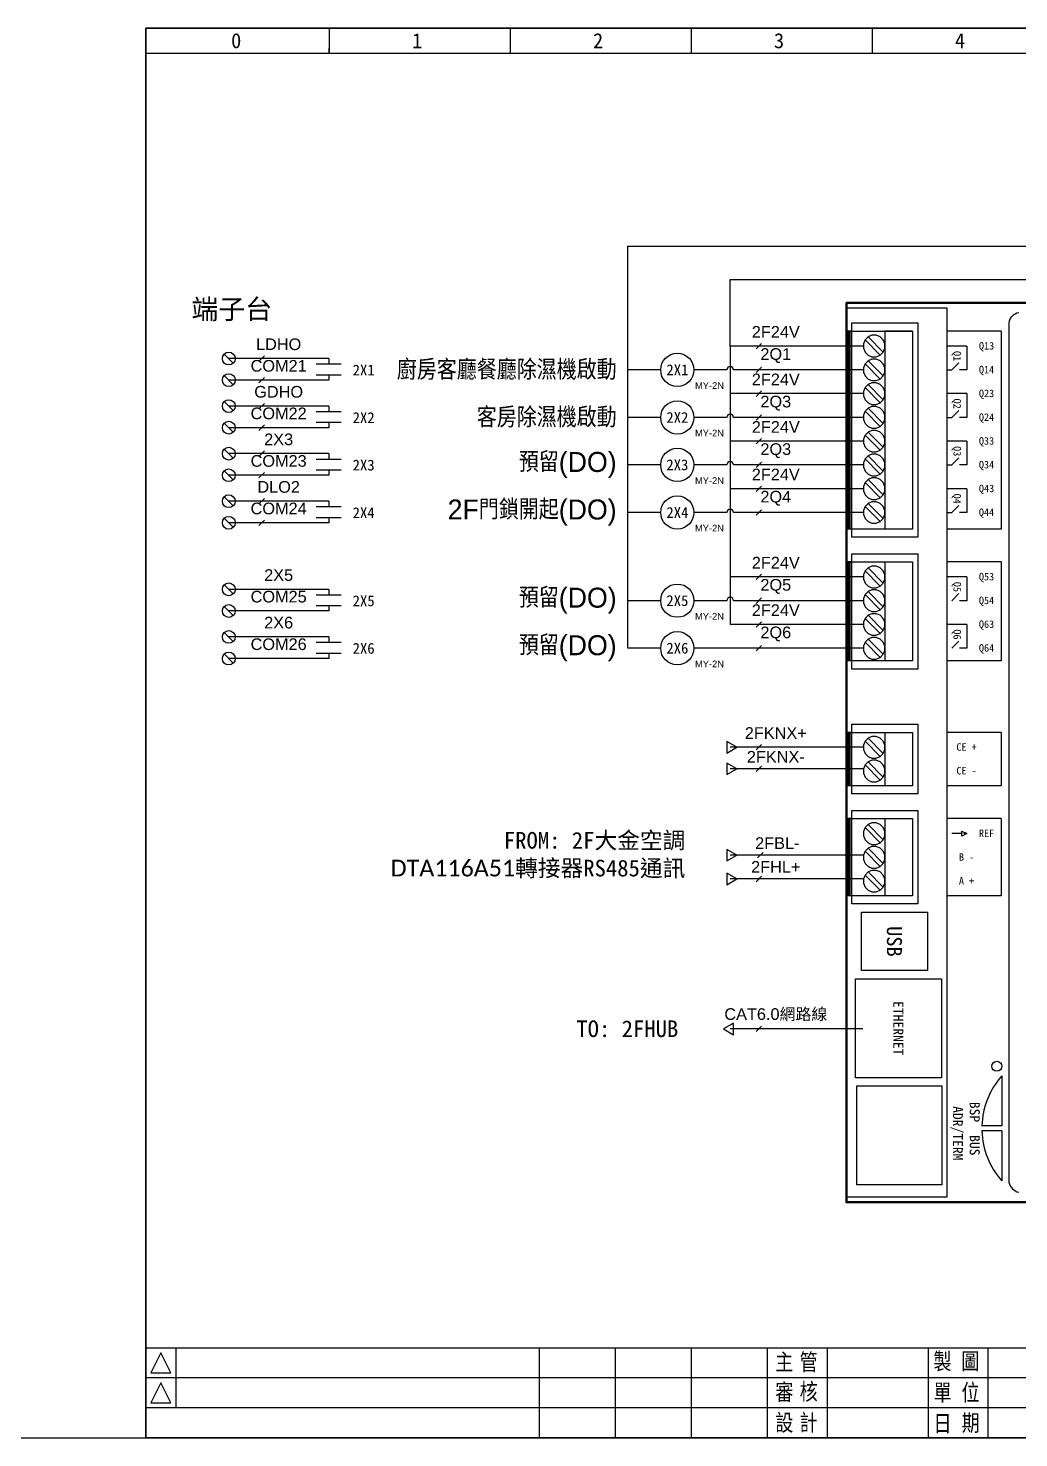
# Model space of a CAD drawing. Header units: millimetres. Extents: x 21506 to 58194, y 6783 to 13041.
# Drawn here: x 44590 to 46557, y 10241 to 13041 of the extents above; entities that cross this region are included whole.
import ezdxf
from ezdxf.enums import TextEntityAlignment as Align

# ---------------------------------------------------------------- set-up
doc = ezdxf.new("R2010")
doc.units = ezdxf.units.MM
doc.layers.add('AHU新增', color=7, linetype='Continuous')
doc.layers.add('DIM', color=2, linetype='Continuous')
doc.styles.get("Standard").update_dxf_attribs({"font": ''})
doc.styles.add('T2', font='simplex', dxfattribs={"bigfont": 'stsl'})
doc.styles.get('Standard').set_extended_font_data('MingLiU')

# ---------------------------------------------------------------- blocks, each defined once
blk = doc.blocks.new('A接點')
for p, q in [((0, 0), (15, 0)), ((15, 34.5), (15, -34.5)), ((45, 34.5), (45, -34.5)), ((45, 0), (60, 0)), ((45, 0), (60, 0))]:
    blk.add_line(p, q)

msp = doc.modelspace()

# ---------------------------------------------------------------- linework, layer by layer
at = {"color": 7}
for p, q in [((48831.502, 13041.009), (44823.076, 13041.008)), ((44823.076, 13041.008), (44823.076, 10241.005)), ((45187.526, 13041.008), (45187.526, 12991.363)), ((45546.959, 13041.008), (45546.959, 12991.363)), ((45906.392, 13041.009), (45906.392, 12991.363)), ((46265.825, 13041.009), (46265.825, 12991.363)), ((45187.526, 12991.363), (45187.526, 13001.292)), ((44823.076, 12991.363), (48831.502, 12991.363)), ((44823.076, 10419.729), (48831.502, 10419.729)), ((44882.651, 10419.729), (44882.651, 10300.58)), ((45604.478, 10419.729), (45604.478, 10241.005)), ((45755.51, 10419.729), (45755.51, 10241.005)), ((45906.541, 10419.729), (45906.541, 10241.005)), ((46057.573, 10419.729), (46057.573, 10241.005)), ((46176.483, 10419.729), (46176.483, 10241.005)), ((46377.16, 10419.729), (46377.16, 10241.005)), ((46496.071, 10419.729), (46496.071, 10241.005)), ((46696.748, 10360.154), (44823.076, 10360.154)), ((46696.748, 10300.58), (44823.076, 10300.58)), ((44823.076, 10241.005), (48831.502, 10241.005))]:
    msp.add_line(p, q, dxfattribs=at)
for p, q in [((44823.076, 13041.008), (48831.502, 13041.008)), ((44823.076, 10241.005), (44823.076, 13041.008)), ((46214.974, 12495.268), (46214.974, 12485.344)), ((46214.974, 12485.344), (46214.974, 12440.687)), ((46225.89, 12439.198), (46216.065, 12439.198)), ((46216.065, 12439.198), (46216.065, 12046.215)), ((46221.523, 12439.198), (46219.34, 12439.198)), ((46219.34, 12439.198), (46219.34, 12046.215)), ((46224.798, 12439.198), (46221.523, 12439.198)), ((46221.523, 12439.198), (46221.523, 12046.215)), ((46225.89, 12439.198), (46224.798, 12439.198)), ((46224.798, 12439.198), (46224.798, 12046.215)), ((46345.968, 12439.198), (46291.387, 12439.198)), ((46291.387, 12439.198), (46291.387, 12046.215)), ((46356.884, 12455.573), (46356.884, 12439.198)), ((46522.612, 12439.198), (46414.442, 12439.198)), ((46522.612, 12439.198), (46522.612, 12046.215)), ((46282.104, 12391.398), (46251.821, 12421.68)), ((46288.127, 12397.421), (46257.845, 12427.704)), ((46454.138, 12409.551), (46414.442, 12409.551)), ((46454.138, 12409.551), (46454.138, 12362.329)), ((46288.127, 12350.199), (46257.845, 12380.482)), ((46424.366, 12362.329), (46438.4, 12376.363)), ((45977.31, 12362.329), (45912.078, 12362.329)), ((46282.104, 12344.176), (46251.821, 12374.458)), ((46414.442, 12362.329), (46424.366, 12362.329)), ((46454.138, 12362.329), (46439.252, 12362.329)), ((46282.104, 12296.954), (46251.821, 12327.236)), ((46288.127, 12302.977), (46257.845, 12333.26)), ((46454.138, 12315.107), (46414.442, 12315.107)), ((46454.138, 12315.107), (46454.138, 12267.884)), ((45977.31, 12267.884), (45912.078, 12267.884)), ((46282.104, 12249.731), (46251.821, 12280.014)), ((46288.127, 12255.755), (46257.845, 12286.037)), ((46414.442, 12267.884), (46424.366, 12267.884)), ((46424.366, 12267.884), (46438.4, 12281.919)), ((46454.138, 12267.884), (46439.252, 12267.884)), ((46288.127, 12208.533), (46257.845, 12238.815)), ((46282.104, 12202.509), (46251.821, 12232.792)), ((46454.138, 12220.662), (46414.442, 12220.662)), ((46454.138, 12220.662), (46454.138, 12173.44)), ((46282.104, 12155.287), (46251.821, 12185.57)), ((46288.127, 12161.311), (46257.845, 12191.593)), ((46424.366, 12173.44), (46438.4, 12187.475)), ((45977.31, 12173.44), (45912.078, 12173.44)), ((46414.442, 12173.44), (46424.366, 12173.44)), ((46454.138, 12173.44), (46439.252, 12173.44)), ((46282.104, 12108.065), (46251.821, 12138.348)), ((46288.127, 12114.089), (46257.845, 12144.371)), ((46454.138, 12126.218), (46414.442, 12126.218)), ((46454.138, 12126.218), (46454.138, 12078.996)), ((46288.127, 12066.867), (46257.845, 12097.149)), ((46282.104, 12060.843), (46251.821, 12091.125)), ((46414.442, 12078.996), (46424.366, 12078.996)), ((46424.366, 12078.996), (46438.4, 12093.03)), ((46454.138, 12078.996), (46439.252, 12078.996)), ((46522.612, 12046.215), (46414.442, 12046.215)), ((46356.884, 11997.093), (46356.884, 11980.718)), ((46225.89, 11980.718), (46216.065, 11980.718)), ((46216.065, 11980.718), (46216.065, 11784.227)), ((46221.523, 11980.718), (46219.34, 11980.718)), ((46219.34, 11980.718), (46219.34, 11784.227)), ((46224.798, 11980.718), (46221.523, 11980.718)), ((46221.523, 11980.718), (46221.523, 11784.227)), ((46225.89, 11980.718), (46224.798, 11980.718)), ((46224.798, 11980.718), (46224.798, 11784.227)), ((46282.104, 11932.918), (46251.821, 11963.2)), ((46288.127, 11938.941), (46257.845, 11969.224)), ((46291.387, 11980.718), (46291.387, 11784.227)), ((46522.612, 11980.718), (46414.442, 11980.718)), ((46522.612, 11980.718), (46522.612, 11784.227)), ((46454.138, 11951.071), (46414.442, 11951.071)), ((46454.138, 11951.071), (46454.138, 11903.849)), ((45977.31, 11903.849), (45912.078, 11903.849)), ((46282.104, 11885.696), (46251.821, 11915.978)), ((46288.127, 11891.719), (46257.845, 11922.002)), ((46424.366, 11903.849), (46438.4, 11917.883)), ((46454.138, 11903.849), (46439.252, 11903.849)), ((46288.127, 11844.497), (46257.845, 11874.779)), ((46282.104, 11838.474), (46251.821, 11868.756)), ((46454.138, 11856.626), (46414.442, 11856.626)), ((46454.138, 11856.626), (46454.138, 11809.404)), ((46282.104, 11791.251), (46251.821, 11821.534)), ((46288.127, 11797.275), (46257.845, 11827.557)), ((46424.366, 11809.404), (46438.4, 11823.439)), ((46454.138, 11809.404), (46439.252, 11809.404)), ((46522.612, 11784.227), (46414.442, 11784.227)), ((46356.884, 11658.691), (46356.884, 11642.316)), ((46356.884, 11658.691), (46356.884, 11549.529)), ((46225.89, 11642.316), (46216.065, 11642.316)), ((46216.065, 11642.316), (46216.065, 11536.377)), ((46221.523, 11642.316), (46219.34, 11642.316)), ((46219.34, 11642.316), (46219.34, 11536.377)), ((46224.798, 11642.316), (46221.523, 11642.316)), ((46221.523, 11642.316), (46221.523, 11536.377)), ((46225.89, 11642.316), (46224.798, 11642.316)), ((46224.798, 11642.316), (46224.798, 11536.377)), ((46282.104, 11594.516), (46251.821, 11624.798)), ((46288.127, 11600.539), (46257.845, 11630.822)), ((46291.387, 11642.316), (46291.387, 11536.377)), ((46345.968, 11642.316), (46345.968, 11536.377)), ((46522.612, 11642.316), (46414.442, 11642.316)), ((46522.612, 11642.316), (46522.612, 11536.377)), ((46282.104, 11547.294), (46251.821, 11577.576)), ((46288.127, 11553.317), (46257.845, 11583.6)), ((46522.612, 11536.377), (46414.442, 11536.377)), ((46356.884, 11487.255), (46356.884, 11470.88)), ((46225.89, 11470.88), (46216.065, 11470.88)), ((46216.065, 11470.88), (46216.065, 11317.719)), ((46221.523, 11470.88), (46219.34, 11470.88)), ((46219.34, 11470.88), (46219.34, 11317.719)), ((46224.798, 11470.88), (46221.523, 11470.88)), ((46221.523, 11470.88), (46221.523, 11317.719)), ((46225.89, 11470.88), (46224.798, 11470.88)), ((46224.798, 11470.88), (46224.798, 11317.719)), ((46282.104, 11423.08), (46251.821, 11453.362)), ((46288.127, 11429.103), (46257.845, 11459.386)), ((46291.387, 11470.88), (46291.387, 11317.719)), ((46522.612, 11470.88), (46414.442, 11470.88)), ((46522.612, 11470.88), (46522.612, 11317.719)), ((46444.214, 11441.233), (46424.366, 11441.233)), ((46444.214, 11436.271), (46444.214, 11446.195)), ((46444.214, 11446.195), (46454.138, 11441.233)), ((46454.138, 11441.233), (46444.214, 11436.271)), ((46282.104, 11375.858), (46251.821, 11406.14)), ((46288.127, 11381.881), (46257.845, 11412.164)), ((46282.104, 11328.636), (46251.821, 11358.918)), ((46288.127, 11334.659), (46257.845, 11364.942)), ((46522.612, 11317.719), (46414.442, 11317.719)), ((46523.604, 10959.794), (46523.604, 10860.556)), ((46523.604, 10860.556), (46483.909, 10860.556)), ((46523.604, 10850.632), (46483.909, 10850.632)), ((46523.604, 10850.632), (46523.604, 10751.394)), ((44168.105, 10241.005), (44823.076, 10241.005)), ((48831.502, 10241.005), (44823.076, 10241.005))]:
    msp.add_line(p, q)
at = {"color": 4}
for p, q in [((45780.687, 11809.404), (45780.687, 12608.027)), ((45780.687, 12608.027), (47603.799, 12608.027)), ((45845.919, 12362.329), (45780.687, 12362.329)), ((45845.919, 12267.884), (45780.687, 12267.884)), ((45845.919, 12173.44), (45780.687, 12173.44)), ((45845.919, 12078.996), (45780.687, 12078.996)), ((45845.919, 11903.849), (45780.687, 11903.849)), ((45845.919, 11809.404), (45780.687, 11809.404))]:
    msp.add_line(p, q, dxfattribs=at)
at = {"color": 1}
for p, q in [((45983.926, 12409.551), (45983.926, 12541.868)), ((45983.926, 12541.868), (47537.64, 12541.868)), ((46248.561, 12409.551), (45983.926, 12409.551)), ((45983.926, 12409.551), (45983.926, 11856.626)), ((46046.22, 12414.91), (46035.502, 12404.192)), ((45058.679, 12390.128), (45047.961, 12379.411)), ((46046.22, 12320.465), (46035.502, 12309.748)), ((45058.679, 12295.684), (45047.961, 12284.966)), ((46248.561, 12315.107), (45983.926, 12315.107)), ((46248.561, 12220.662), (45983.926, 12220.662)), ((46046.22, 12226.021), (46035.502, 12215.303)), ((45058.679, 12201.24), (45047.961, 12190.522)), ((46248.561, 12126.218), (45983.926, 12126.218)), ((46046.22, 12131.577), (46035.502, 12120.859)), ((45058.679, 12106.795), (45047.961, 12096.078)), ((46046.22, 11956.43), (46035.502, 11945.712)), ((46248.561, 11951.071), (45983.926, 11951.071)), ((46248.561, 11856.626), (45983.926, 11856.626)), ((46046.22, 11861.985), (46035.502, 11851.268)), ((46248.561, 11612.669), (45983.926, 11612.669)), ((46046.22, 11618.028), (46035.502, 11607.31))]:
    msp.add_line(p, q, dxfattribs=at)
at = {"color": 0}
for p, q in [((46248.561, 12362.329), (45990.542, 12362.329)), ((46046.22, 12367.688), (46035.502, 12356.97)), ((45058.679, 12347.257), (45047.961, 12336.54)), ((46248.561, 12267.884), (45990.542, 12267.884)), ((46046.22, 12273.243), (46035.502, 12262.526)), ((45058.679, 12252.813), (45047.961, 12242.095)), ((45058.679, 12158.369), (45047.961, 12147.651)), ((46248.561, 12173.44), (45990.542, 12173.44)), ((46046.22, 12178.799), (46035.502, 12168.081)), ((45977.31, 12078.996), (45912.078, 12078.996)), ((46248.561, 12078.996), (45990.542, 12078.996)), ((46046.22, 12084.355), (46035.502, 12073.637)), ((45058.679, 12063.925), (45047.961, 12053.207)), ((46248.561, 11903.849), (45990.542, 11903.849)), ((46046.22, 11909.207), (46035.502, 11898.49)), ((46248.561, 11809.404), (45912.078, 11809.404)), ((46046.22, 11814.763), (46035.502, 11804.046)), ((46248.561, 11569.706), (45983.926, 11569.706)), ((46046.22, 11575.065), (46035.502, 11564.347)), ((46248.561, 11398.27), (45983.926, 11398.27)), ((46049.231, 11403.629), (46038.514, 11392.911)), ((46248.561, 11351.048), (45983.926, 11351.048)), ((46046.22, 11356.407), (46035.502, 11345.689)), ((46247.569, 11053.167), (45983.926, 11053.167)), ((46046.22, 11058.526), (46035.502, 11047.808))]:
    msp.add_line(p, q, dxfattribs=at)
at = {"lineweight": 50}
msp.add_lwpolyline([(47306.593, 12495.268), (47306.593, 10708.982), (46214.974, 10708.982), (46214.974, 12495.268)], close=True, dxfattribs=at)
for points in [[(46414.442, 12485.344), (46414.442, 10718.906), (46215.966, 10718.906), (46215.966, 12485.344)], [(46345.968, 12439.198), (46345.968, 12046.215), (46214.974, 12046.215), (46214.974, 12439.198)], [(46356.884, 12455.573), (46356.884, 12029.841), (46225.89, 12029.841), (46225.89, 12455.573)], [(46291.387, 12413.81), (46288.127, 12421.68), (46282.104, 12427.704), (46274.233, 12430.964), (46265.715, 12430.964), (46257.845, 12427.704), (46251.821, 12421.68), (46248.561, 12413.81), (46248.561, 12405.292), (46251.821, 12397.421), (46257.845, 12391.398), (46265.715, 12388.138), (46274.233, 12388.138), (46282.104, 12391.398), (46288.127, 12397.421), (46291.387, 12405.292)], [(46291.387, 12366.588), (46288.127, 12374.458), (46282.104, 12380.482), (46274.233, 12383.742), (46265.715, 12383.742), (46257.845, 12380.482), (46251.821, 12374.458), (46248.561, 12366.588), (46248.561, 12358.069), (46251.821, 12350.199), (46257.845, 12344.176), (46265.715, 12340.916), (46274.233, 12340.916), (46282.104, 12344.176), (46288.127, 12350.199), (46291.387, 12358.069)], [(46291.387, 12319.366), (46288.127, 12327.236), (46282.104, 12333.26), (46274.233, 12336.519), (46265.715, 12336.519), (46257.845, 12333.26), (46251.821, 12327.236), (46248.561, 12319.366), (46248.561, 12310.847), (46251.821, 12302.977), (46257.845, 12296.954), (46265.715, 12293.694), (46274.233, 12293.694), (46282.104, 12296.954), (46288.127, 12302.977), (46291.387, 12310.847)], [(46291.387, 12272.144), (46288.127, 12280.014), (46282.104, 12286.037), (46274.233, 12289.297), (46265.715, 12289.297), (46257.845, 12286.037), (46251.821, 12280.014), (46248.561, 12272.144), (46248.561, 12263.625), (46251.821, 12255.755), (46257.845, 12249.731), (46265.715, 12246.472), (46274.233, 12246.472), (46282.104, 12249.731), (46288.127, 12255.755), (46291.387, 12263.625)], [(46291.387, 12224.922), (46288.127, 12232.792), (46282.104, 12238.815), (46274.233, 12242.075), (46265.715, 12242.075), (46257.845, 12238.815), (46251.821, 12232.792), (46248.561, 12224.922), (46248.561, 12216.403), (46251.821, 12208.533), (46257.845, 12202.509), (46265.715, 12199.249), (46274.233, 12199.249), (46282.104, 12202.509), (46288.127, 12208.533), (46291.387, 12216.403)], [(46291.387, 12177.699), (46288.127, 12185.57), (46282.104, 12191.593), (46274.233, 12194.853), (46265.715, 12194.853), (46257.845, 12191.593), (46251.821, 12185.57), (46248.561, 12177.699), (46248.561, 12169.181), (46251.821, 12161.311), (46257.845, 12155.287), (46265.715, 12152.027), (46274.233, 12152.027), (46282.104, 12155.287), (46288.127, 12161.311), (46291.387, 12169.181)], [(46291.387, 12130.477), (46288.127, 12138.348), (46282.104, 12144.371), (46274.233, 12147.631), (46265.715, 12147.631), (46257.845, 12144.371), (46251.821, 12138.348), (46248.561, 12130.477), (46248.561, 12121.959), (46251.821, 12114.089), (46257.845, 12108.065), (46265.715, 12104.805), (46274.233, 12104.805), (46282.104, 12108.065), (46288.127, 12114.089), (46291.387, 12121.959)], [(46291.387, 12083.255), (46288.127, 12091.125), (46282.104, 12097.149), (46274.233, 12100.409), (46265.715, 12100.409), (46257.845, 12097.149), (46251.821, 12091.125), (46248.561, 12083.255), (46248.561, 12074.737), (46251.821, 12066.867), (46257.845, 12060.843), (46265.715, 12057.583), (46274.233, 12057.583), (46282.104, 12060.843), (46288.127, 12066.867), (46291.387, 12074.737)], [(46356.884, 11997.093), (46356.884, 11767.853), (46225.89, 11767.853), (46225.89, 11997.093)], [(46345.968, 11980.718), (46345.968, 11784.227), (46214.974, 11784.227), (46214.974, 11980.718)], [(46291.387, 11955.33), (46288.127, 11963.2), (46282.104, 11969.224), (46274.233, 11972.484), (46265.715, 11972.484), (46257.845, 11969.224), (46251.821, 11963.2), (46248.561, 11955.33), (46248.561, 11946.811), (46251.821, 11938.941), (46257.845, 11932.918), (46265.715, 11929.658), (46274.233, 11929.658), (46282.104, 11932.918), (46288.127, 11938.941), (46291.387, 11946.811)], [(46291.387, 11908.108), (46288.127, 11915.978), (46282.104, 11922.002), (46274.233, 11925.261), (46265.715, 11925.261), (46257.845, 11922.002), (46251.821, 11915.978), (46248.561, 11908.108), (46248.561, 11899.589), (46251.821, 11891.719), (46257.845, 11885.696), (46265.715, 11882.436), (46274.233, 11882.436), (46282.104, 11885.696), (46288.127, 11891.719), (46291.387, 11899.589)], [(46291.387, 11860.886), (46288.127, 11868.756), (46282.104, 11874.779), (46274.233, 11878.039), (46265.715, 11878.039), (46257.845, 11874.779), (46251.821, 11868.756), (46248.561, 11860.886), (46248.561, 11852.367), (46251.821, 11844.497), (46257.845, 11838.474), (46265.715, 11835.214), (46274.233, 11835.214), (46282.104, 11838.474), (46288.127, 11844.497), (46291.387, 11852.367)], [(46291.387, 11813.664), (46288.127, 11821.534), (46282.104, 11827.557), (46274.233, 11830.817), (46265.715, 11830.817), (46257.845, 11827.557), (46251.821, 11821.534), (46248.561, 11813.664), (46248.561, 11805.145), (46251.821, 11797.275), (46257.845, 11791.251), (46265.715, 11787.991), (46274.233, 11787.991), (46282.104, 11791.251), (46288.127, 11797.275), (46291.387, 11805.145)], [(46356.884, 11658.691), (46356.884, 11520.003), (46225.89, 11520.003), (46225.89, 11658.691)], [(46345.968, 11642.316), (46345.968, 11536.377), (46214.974, 11536.377), (46214.974, 11642.316)], [(46291.387, 11616.928), (46288.127, 11624.798), (46282.104, 11630.822), (46274.233, 11634.082), (46265.715, 11634.082), (46257.845, 11630.822), (46251.821, 11624.798), (46248.561, 11616.928), (46248.561, 11608.409), (46251.821, 11600.539), (46257.845, 11594.516), (46265.715, 11591.256), (46274.233, 11591.256), (46282.104, 11594.516), (46288.127, 11600.539), (46291.387, 11608.409)], [(45997.158, 11569.706), (45977.31, 11581.165), (45977.31, 11558.247)], [(46291.387, 11569.706), (46288.127, 11577.576), (46282.104, 11583.6), (46274.233, 11586.86), (46265.715, 11586.86), (46257.845, 11583.6), (46251.821, 11577.576), (46248.561, 11569.706), (46248.561, 11561.187), (46251.821, 11553.317), (46257.845, 11547.294), (46265.715, 11544.034), (46274.233, 11544.034), (46282.104, 11547.294), (46288.127, 11553.317), (46291.387, 11561.187)], [(46356.884, 11487.255), (46356.884, 11301.345), (46225.89, 11301.345), (46225.89, 11487.255)], [(46345.968, 11470.88), (46345.968, 11317.719), (46214.974, 11317.719), (46214.974, 11470.88)], [(46291.387, 11445.492), (46288.127, 11453.362), (46282.104, 11459.386), (46274.233, 11462.646), (46265.715, 11462.646), (46257.845, 11459.386), (46251.821, 11453.362), (46248.561, 11445.492), (46248.561, 11436.974), (46251.821, 11429.103), (46257.845, 11423.08), (46265.715, 11419.82), (46274.233, 11419.82), (46282.104, 11423.08), (46288.127, 11429.103), (46291.387, 11436.974)], [(45997.158, 11398.27), (45977.31, 11409.729), (45977.31, 11386.811)], [(46291.387, 11398.27), (46288.127, 11406.14), (46282.104, 11412.164), (46274.233, 11415.424), (46265.715, 11415.424), (46257.845, 11412.164), (46251.821, 11406.14), (46248.561, 11398.27), (46248.561, 11389.751), (46251.821, 11381.881), (46257.845, 11375.858), (46265.715, 11372.598), (46274.233, 11372.598), (46282.104, 11375.858), (46288.127, 11381.881), (46291.387, 11389.751)], [(46291.387, 11351.048), (46288.127, 11358.918), (46282.104, 11364.942), (46274.233, 11368.201), (46265.715, 11368.201), (46257.845, 11364.942), (46251.821, 11358.918), (46248.561, 11351.048), (46248.561, 11342.529), (46251.821, 11334.659), (46257.845, 11328.636), (46265.715, 11325.376), (46274.233, 11325.376), (46282.104, 11328.636), (46288.127, 11334.659), (46291.387, 11342.529)], [(45997.158, 11351.048), (45977.31, 11362.507), (45977.31, 11339.589)], [(46375.739, 11284.971), (46375.739, 11169.108), (46244.745, 11169.108), (46244.745, 11284.971)], [(46403.526, 11152.734), (46403.526, 10956.242), (46232.837, 10956.242), (46232.837, 11152.734)], [(45970.695, 11053.167), (45990.542, 11041.708), (45990.542, 11064.626)], [(46404.518, 10939.868), (46404.518, 10743.377), (46235.814, 10743.377), (46235.814, 10939.868)]]:
    msp.add_lwpolyline(points, close=True)
msp.add_lwpolyline([(46537.498, 12455.573), (46537.498, 10748.677)])
at = {"color": 1}
msp.add_lwpolyline([(45997.158, 11612.669), (45977.31, 11624.128), (45977.31, 11601.21)], close=True, dxfattribs=at)
at = {"color": 7}
for points in [[(44833.005, 10370.083), (44872.722, 10370.083), (44852.864, 10409.8)], [(44833.005, 10310.509), (44872.722, 10310.509), (44852.864, 10350.225)]]:
    msp.add_lwpolyline(points, close=True, dxfattribs=at)
for centre, radius in [((45878.999, 12362.329), 33.079), ((45878.999, 12267.884), 33.079), ((45878.999, 12173.44), 33.079), ((45878.999, 12078.996), 33.079), ((45878.999, 11903.849), 33.079), ((45878.999, 11809.404), 33.079), ((46513.68, 10978.929), 9.924)]:
    msp.add_circle(centre, radius)
for centre, radius, start, end in [((46560.018, 12452.9), 22.678, 96.76808, 173.23192), ((45983.926, 12362.329), 6.616, 0, 180), ((45983.926, 12267.884), 6.616, 0, 180), ((45983.926, 12173.44), 6.616, 0, 180), ((45983.926, 12078.996), 6.616, 0, 180), ((45983.926, 11903.849), 6.616, 0, 180), ((46640.209, 10855.594), 156.379, 138.215484, 178.181697), ((46640.209, 10855.594), 156.379, 181.818303, 221.784516), ((46563.139, 10754.471), 26.288, 192.732485, 257.267515)]:
    msp.add_arc(centre, radius, start, end)
msp.add_point((46449.176, 11441.233))
at = {"layer": 'AHU新增', "color": 1}
for p, q in [((45186.527, 12384.769), (44988.051, 12384.769)), ((45186.527, 12290.325), (44988.051, 12290.325)), ((45186.527, 12195.881), (44988.051, 12195.881)), ((45186.527, 12101.437), (44988.051, 12101.437)), ((45186.527, 11926.289), (44988.051, 11926.289)), ((45186.527, 11831.845), (44988.051, 11831.845))]:
    msp.add_line(p, q, dxfattribs=at)
at = {"layer": 'AHU新增'}
for p, q in [((45186.527, 12341.899), (44988.051, 12341.899)), ((45186.527, 12247.454), (44988.051, 12247.454)), ((45186.527, 12153.01), (44988.051, 12153.01)), ((45186.527, 12058.566), (44988.051, 12058.566)), ((45186.527, 11883.418), (44988.051, 11883.418)), ((45186.527, 11788.974), (44988.051, 11788.974))]:
    msp.add_line(p, q, dxfattribs=at)
at = {"layer": 'DIM', "color": 0}
for p, q in [((44997.045, 12375.775), (44979.056, 12393.764)), ((44997.045, 12332.904), (44979.056, 12350.893)), ((44997.045, 12281.33), (44979.056, 12299.32)), ((44997.045, 12238.46), (44979.056, 12256.449)), ((44997.045, 12186.886), (44979.056, 12204.876)), ((44997.045, 12144.015), (44979.056, 12162.005)), ((44997.045, 12092.442), (44979.056, 12110.431)), ((44997.045, 12049.571), (44979.056, 12067.56)), ((44997.045, 11917.295), (44979.056, 11935.284)), ((44997.045, 11874.424), (44979.056, 11892.413)), ((44997.045, 11822.85), (44979.056, 11840.84)), ((44997.045, 11779.979), (44979.056, 11797.969))]:
    msp.add_line(p, q, dxfattribs=at)
for centre in [(44988.051, 12384.769), (44988.051, 12341.899), (44988.051, 12290.325), (44988.051, 12247.454), (44988.051, 12195.881), (44988.051, 12153.01), (44988.051, 12101.437), (44988.051, 12058.566), (44988.051, 11926.289), (44988.051, 11883.418), (44988.051, 11831.845), (44988.051, 11788.974)]:
    msp.add_circle(centre, 12.72, dxfattribs=at)

# ---------------------------------------------------------------- block references
at = {"xscale": -0.71451442020069, "yscale": 0.71451442020069, "zscale": 0.71451442020069, "rotation": 90}
for p in [(45186.527, 12384.769), (45186.527, 12290.325), (45186.527, 12195.881), (45186.527, 12101.437), (45186.527, 11926.289), (45186.527, 11831.845)]:
    msp.add_blockref('A接點', p, dxfattribs=at)

# ---------------------------------------------------------------- texts
at = {"color": 7}
for s, oblique, p in [('0', 360, (45002.793, 13001.292)), ('1', 0, (45362.226, 13001.292)), ('2', 0, (45721.659, 13001.292)), ('3', 360, (46081.092, 13001.292)), ('4', 360, (46440.525, 13001.292))]:
    msp.add_text(s, height=29.787, rotation=0.000118, dxfattribs=dict(at, oblique=oblique)).set_placement(p, align=Align.CENTER)
for s, p in [('Q13', (46493.244, 12410.129)), ('Q14', (46493.244, 12362.907)), ('Q23', (46493.244, 12315.685)), ('Q24', (46493.244, 12268.463)), ('Q33', (46493.244, 12221.241)), ('Q34', (46493.244, 12174.019)), ('Q43', (46493.244, 12126.796)), ('Q44', (46493.244, 12079.574)), ('Q53', (46493.244, 11951.649)), ('Q54', (46493.244, 11904.427)), ('Q63', (46493.244, 11857.205)), ('Q64', (46493.244, 11809.983)), ('CE +', (46453.549, 11613.247)), ('CE -', (46453.549, 11566.025)), ('REF', (46493.244, 11441.811)), ('B -', (46453.549, 11394.589)), ('A +', (46453.549, 11347.367))]:
    msp.add_text(s, height=14.8857).set_placement(p, align=Align.MIDDLE_CENTER)
for s, height, p in [('Q1', 14.8857, (46435.042, 12389.64)), ('Q2', 14.8857, (46435.042, 12295.195)), ('Q3', 14.8857, (46435.042, 12200.751)), ('Q4', 14.8857, (46435.042, 12106.307)), ('Q5', 14.8857, (46435.042, 11931.159)), ('Q6', 14.8857, (46435.042, 11836.715)), ('USB', 29.7714, (46310.242, 11227.04)), ('ETHERNET', 19.8476, (46318.181, 11054.488)), ('ADR/TERM', 19.8476, (46436.259, 10845.867)), ('BSP', 19.8476, (46469.902, 10888.206)), ('BUS', 19.8476, (46469.902, 10822.037))]:
    msp.add_text(s, height=height, rotation=270).set_placement(p, align=Align.MIDDLE_CENTER)
at = {"color": 7, "style": 'T2'}
for s, p in [('主', (46073.519, 10371.257)), ('管', (46121.964, 10371.257)), ('製', (46387.893, 10372.825)), ('圖', (46443.156, 10373.193)), ('審', (46073.528, 10311.775)), ('核', (46122.114, 10312.544)), ('單', (46387.973, 10310.879)), ('位', (46443.56, 10310.879)), ('計', (46121.729, 10250.967)), ('日', (46387.982, 10249.403)), ('期', (46443.733, 10250.544))]:
    msp.add_text(s, height=37.731, rotation=0.000118, dxfattribs=at).set_placement(p)
at = {"color": 7, "style": 'T2', "oblique": 360}
msp.add_text('設', height=37.731, rotation=0.000118, dxfattribs=at).set_placement((46073.528, 10250.967))
at = {"color": 7, "insert": (44993.96, 12480.795), "char_height": 39.29829, "width": 302.30307, "attachment_point": 5}
msp.add_mtext('{\\fMicrosoft JhengHei|b0|i0|c136|p34;端子台}', dxfattribs=at)
at = {"color": 1, "char_height": 23.15556, "width": 38.97315, "attachment_point": 5}
for s, insert in [('{\\fArial|b0|i0|c186|p34;2F24V}', (46074.61, 12437.819)), ('{\\fArial|b0|i0|c186|p34;LDHO}', (45087.07, 12413.038)), ('{\\fArial|b0|i0|c186|p34;2F24V}', (46074.61, 12343.375)), ('{\\fArial|b0|i0|c186|p34;GDHO}', (45087.07, 12318.593)), ('{\\fArial|b0|i0|c186|p34;2X3}', (45087.07, 12224.149)), ('{\\fArial|b0|i0|c186|p34;2F24V}', (46074.61, 12248.931)), ('{\\fArial|b0|i0|c186|p34;2F24V}', (46074.61, 12154.486)), ('{\\fArial|b0|i0|c186|p34;DLO2}', (45087.07, 12129.705)), ('{\\fArial|b0|i0|c186|p34;2F24V}', (46074.61, 11979.339)), ('{\\fArial|b0|i0|c186|p34;2X5}', (45087.07, 11954.558)), ('{\\fArial|b0|i0|c186|p34;2X6}', (45087.07, 11860.113)), ('{\\fArial|b0|i0|c186|p34;2F24V}', (46074.61, 11884.895)), ('{\\fArial|b0|i0|c186|p34;2FKNX+}', (46074.61, 11640.937))]:
    msp.add_mtext(s, dxfattribs=dict(at, insert=insert))
at = {"color": 0, "char_height": 23.15556, "attachment_point": 5}
for s, insert, width in [('{\\fArial|b0|i0|c186|p34;2Q1}', (46074.61, 12390.597), 38.97315), ('{\\fArial|b0|i0|c186|p34;COM21}', (45087.07, 12370.167), 38.97315), ('{\\fArial|b0|i0|c186|p34;2Q3}', (46074.61, 12296.153), 38.97315), ('{\\fArial|b0|i0|c186|p34;COM22}', (45087.07, 12275.723), 38.97315), ('{\\fArial|b0|i0|c186|p34;2Q3}', (46074.61, 12201.709), 38.97315), ('{\\fArial|b0|i0|c186|p34;COM23}', (45087.07, 12181.278), 38.97315), ('{\\fArial|b0|i0|c186|p34;COM24}', (45087.07, 12086.834), 38.97315), ('{\\fArial|b0|i0|c186|p34;2Q4}', (46074.61, 12107.264), 38.97315), ('{\\fArial|b0|i0|c186|p34;2Q5}', (46074.61, 11932.117), 38.97315), ('{\\fArial|b0|i0|c186|p34;COM25}', (45087.07, 11911.687), 38.97315), ('{\\fArial|b0|i0|c186|p34;2Q6}', (46074.61, 11837.673), 38.97315), ('{\\fArial|b0|i0|c186|p34;COM26}', (45087.07, 11817.243), 38.97315), ('{\\fArial|b0|i0|c186|p34;2FKNX-}', (46074.61, 11593.715), 38.97315), ('{\\fArial|b0|i0|c186|p34;2FBL-}', (46077.622, 11422.279), 38.97315), ('{\\fArial|b0|i0|c186|p34;2FHL+}', (46074.61, 11375.057), 38.97315), ('{\\fArial|b0|i0|c186|p34;CAT6.0}網路線', (46074.61, 11081.404), 226.61105)]:
    msp.add_mtext(s, dxfattribs=dict(at, insert=insert, width=width))
for s, insert, char_height, width, attachment_point in [('2X1', (45255.904, 12361.93), 21.4354, 39.69525, 5), ('2X1', (45879.137, 12362.329), 21.4354, 39.69525, 5), ('{\\fArial|b0|i0|c186|p34;MY-2N}', (45914.118, 12331.222), 13.23175, 38.97315, 4), ('2X2', (45255.904, 12267.486), 21.4354, 39.69525, 5), ('2X2', (45879.137, 12267.884), 21.4354, 39.69525, 5), ('{\\fArial|b0|i0|c186|p34;MY-2N}', (45914.118, 12236.778), 13.23175, 38.97315, 4), ('2X3', (45255.904, 12173.042), 21.4354, 39.69525, 5), ('2X3', (45879.137, 12173.44), 21.4354, 39.69525, 5), ('{\\fArial|b0|i0|c186|p34;MY-2N}', (45914.118, 12142.334), 13.23175, 38.97315, 4), ('2X4', (45255.904, 12078.598), 21.4354, 39.69525, 5), ('2X4', (45879.137, 12078.996), 21.4354, 39.69525, 5), ('{\\fArial|b0|i0|c186|p34;MY-2N}', (45914.118, 12047.889), 13.23175, 38.97315, 4), ('2X5', (45255.904, 11903.45), 21.4354, 39.69525, 5), ('2X5', (45879.137, 11903.849), 21.4354, 39.69525, 5), ('{\\fArial|b0|i0|c186|p34;MY-2N}', (45914.118, 11872.742), 13.23175, 38.97315, 4), ('2X6', (45255.904, 11809.006), 21.4354, 39.69525, 5), ('2X6', (45879.137, 11809.404), 21.4354, 39.69525, 5), ('{\\fArial|b0|i0|c186|p34;MY-2N}', (45914.118, 11778.298), 13.23175, 38.97315, 4), ('FROM: 2F大金空調{\\fCalibri|b0|i0|c136|p32;\\P DTA116A51}轉接器RS485通訊', (45894.892, 11398.378), 33.07937, 657.49548, 6), ('TO: 2FHUB', (45880.929, 11053.276), 33.0794, 248.85256, 6)]:
    msp.add_mtext(s, dxfattribs=dict(insert=insert, char_height=char_height, width=width, attachment_point=attachment_point))
at = {"layer": 'AHU新增', "color": 7, "char_height": 39.69525, "attachment_point": 6}
for s, insert, width in [('{\\Fds1.shx,chineset.shx|c136;廚房客廳餐廳除濕機啟動}', (45758.486, 12362.329), 451.46268), ('{\\Fds1.shx,chineset.shx|c136;客房除濕機啟動 }', (45758.486, 12267.884), 396.95246), ('{\\Fds1.shx,chineset.shx|c136;預留(DO)}', (45758.486, 12173.44), 396.95246), ('{\\Fds1.shx,chineset.shx|c136;2F門鎖開起(DO)}', (45758.486, 12078.996), 396.95246), ('{\\Fds1.shx,chineset.shx|c136;預留(DO)}', (45758.486, 11903.849), 396.95246), ('{\\Fds1.shx,chineset.shx|c136;預留(DO)}', (45758.486, 11809.404), 396.95246)]:
    msp.add_mtext(s, dxfattribs=dict(at, insert=insert, width=width))

doc.saveas('drawing.dxf')
